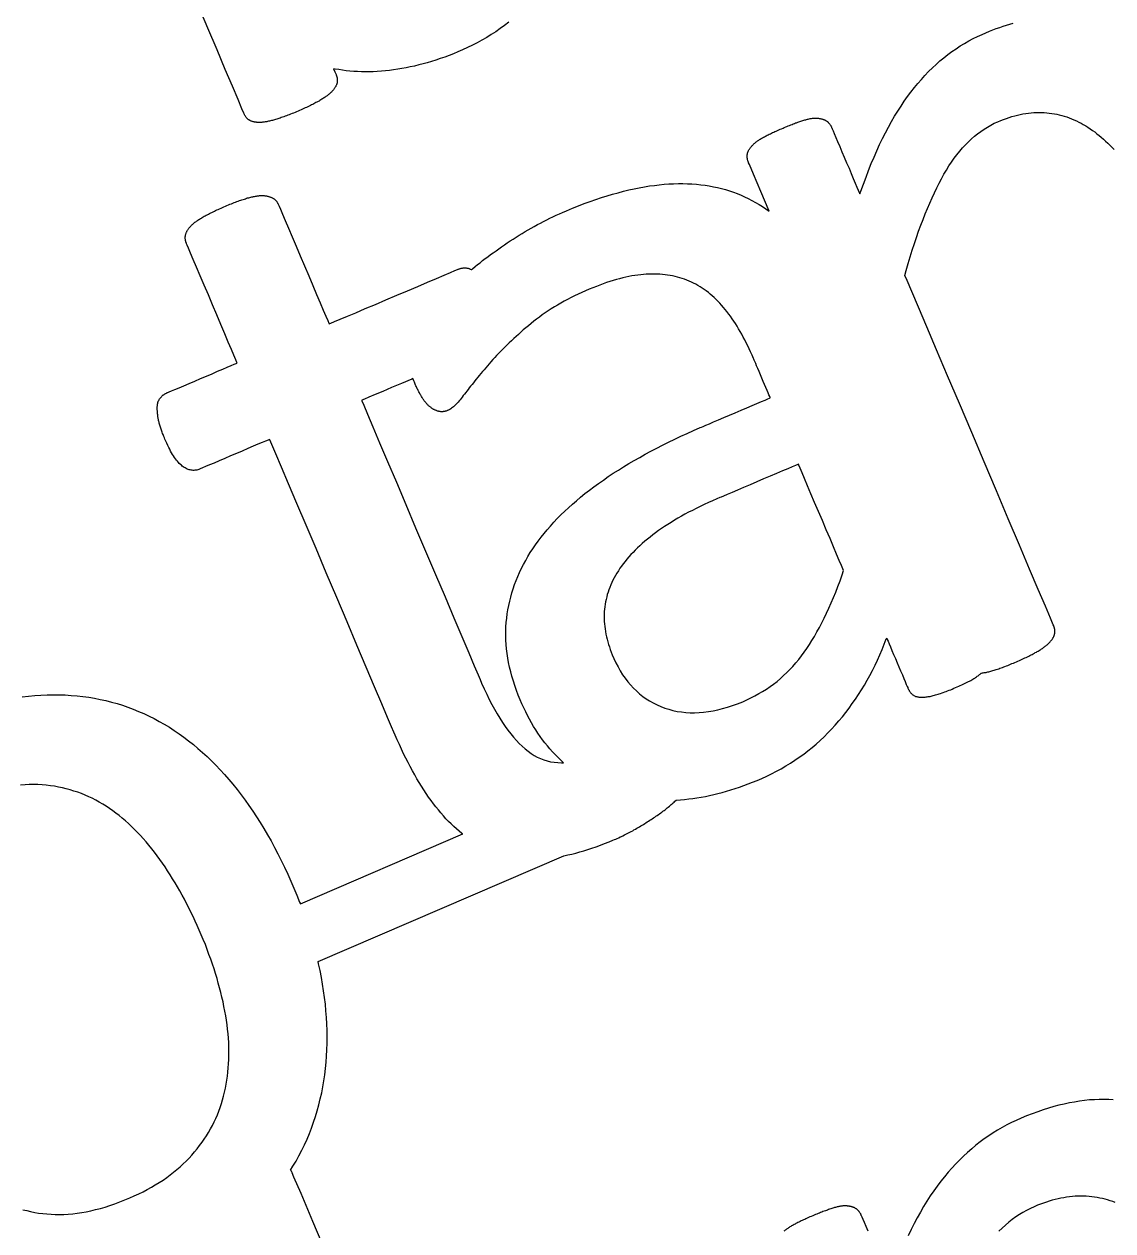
# Model space of a CAD drawing. Header units: millimetres. Extents: x 47 to 159, y 49 to 299.
# Drawn here: x 86.22 to 96.38, y 155.95 to 167.22 of the extents above; entities that cross this region are included whole.
import ezdxf

# ---------------------------------------------------------------- set-up
doc = ezdxf.new("R2010")
doc.units = ezdxf.units.MM

# ---------------------------------------------------------------- blocks, each defined once
blk = doc.blocks.new('angel 01')
for points in [[(-36.459, 112.137), (-36.4, 112.144), (-36.341, 112.15), (-36.283, 112.154), (-36.225, 112.156), (-36.168, 112.157), (-36.112, 112.157), (-36.056, 112.155), (-36, 112.151), (-35.945, 112.147), (-35.891, 112.141), (-35.836, 112.133), (-35.783, 112.124), (-35.73, 112.114), (-35.677, 112.102), (-35.625, 112.089), (-35.573, 112.075), (-35.522, 112.059), (-35.472, 112.041), (-35.422, 112.023), (-35.372, 112.002), (-35.323, 111.981), (-35.274, 111.958), (-35.226, 111.934), (-35.179, 111.908), (-35.132, 111.881), (-35.085, 111.853), (-35.039, 111.823), (-34.994, 111.792), (-34.949, 111.76), (-34.905, 111.727), (-34.861, 111.692), (-34.818, 111.656), (-34.775, 111.619), (-34.733, 111.58), (-34.691, 111.54), (-34.65, 111.499), (-34.61, 111.456), (-34.57, 111.412), (-34.53, 111.367), (-34.491, 111.321), (-34.453, 111.273), (-34.415, 111.224), (-34.378, 111.174), (-34.342, 111.123), (-34.306, 111.071), (-34.271, 111.017), (-34.236, 110.963), (-34.202, 110.907), (-34.168, 110.85), (-34.135, 110.792), (-34.103, 110.732), (-34.071, 110.672), (-34.04, 110.61), (-34.01, 110.547), (-33.98, 110.483), (-33.95, 110.418), (-33.922, 110.352), (-33.895, 110.286), (-33.869, 110.222), (-33.862, 110.204), (-32.347, 110.857), (-32.354, 110.862), (-32.379, 110.883), (-32.405, 110.905), (-32.43, 110.927), (-32.455, 110.951), (-32.479, 110.975), (-32.503, 111), (-32.527, 111.027), (-32.551, 111.054), (-32.574, 111.082), (-32.597, 111.111), (-32.62, 111.14), (-32.642, 111.171), (-32.665, 111.202), (-32.687, 111.235), (-32.709, 111.268), (-32.731, 111.302), (-32.752, 111.337), (-32.774, 111.373), (-32.795, 111.41), (-32.816, 111.447), (-32.837, 111.486), (-32.857, 111.525), (-32.878, 111.565), (-32.898, 111.606), (-32.918, 111.648), (-32.938, 111.691), (-32.958, 111.735), (-32.977, 111.779), (-32.99, 111.809), (-33.01, 111.856), (-33.048, 111.945), (-33.101, 112.072), (-33.169, 112.231), (-33.247, 112.415), (-33.334, 112.619), (-33.426, 112.838), (-33.523, 113.065), (-33.62, 113.294), (-33.716, 113.521), (-33.809, 113.739), (-33.895, 113.942), (-33.973, 114.125), (-34.039, 114.281), (-34.092, 114.406), (-34.129, 114.493), (-34.148, 114.537), (-34.151, 114.54), (-34.164, 114.534), (-34.187, 114.525), (-34.219, 114.511), (-34.258, 114.495), (-34.302, 114.476), (-34.352, 114.455), (-34.405, 114.432), (-34.459, 114.409), (-34.514, 114.386), (-34.568, 114.363), (-34.62, 114.341), (-34.668, 114.32), (-34.711, 114.302), (-34.748, 114.287), (-34.776, 114.275), (-34.796, 114.266), (-34.804, 114.263), (-34.811, 114.26), (-34.82, 114.257), (-34.829, 114.254), (-34.838, 114.253), (-34.847, 114.252), (-34.855, 114.251), (-34.864, 114.251), (-34.873, 114.252), (-34.882, 114.253), (-34.891, 114.255), (-34.9, 114.257), (-34.909, 114.261), (-34.918, 114.264), (-34.927, 114.269), (-34.937, 114.274), (-34.946, 114.279), (-34.955, 114.285), (-34.964, 114.292), (-34.973, 114.299), (-34.982, 114.307), (-34.992, 114.316), (-35.001, 114.326), (-35.01, 114.337), (-35.019, 114.348), (-35.028, 114.36), (-35.037, 114.373), (-35.046, 114.387), (-35.055, 114.401), (-35.064, 114.416), (-35.073, 114.432), (-35.082, 114.449), (-35.091, 114.466), (-35.1, 114.485), (-35.109, 114.504), (-35.118, 114.524), (-35.127, 114.544), (-35.131, 114.555), (-35.136, 114.566), (-35.14, 114.576), (-35.144, 114.587), (-35.148, 114.597), (-35.152, 114.607), (-35.156, 114.617), (-35.159, 114.627), (-35.162, 114.637), (-35.166, 114.646), (-35.169, 114.656), (-35.171, 114.665), (-35.174, 114.674), (-35.177, 114.683), (-35.179, 114.692), (-35.181, 114.7), (-35.183, 114.709), (-35.185, 114.717), (-35.186, 114.725), (-35.188, 114.733), (-35.189, 114.741), (-35.191, 114.748), (-35.192, 114.756), (-35.193, 114.764), (-35.194, 114.771), (-35.195, 114.778), (-35.196, 114.785), (-35.196, 114.792), (-35.197, 114.799), (-35.197, 114.806), (-35.198, 114.812), (-35.198, 114.819), (-35.198, 114.825), (-35.198, 114.832), (-35.198, 114.838), (-35.198, 114.844), (-35.198, 114.849), (-35.197, 114.855), (-35.196, 114.861), (-35.196, 114.866), (-35.195, 114.871), (-35.193, 114.877), (-35.192, 114.882), (-35.191, 114.887), (-35.189, 114.891), (-35.188, 114.896), (-35.186, 114.901), (-35.184, 114.905), (-35.181, 114.909), (-35.179, 114.914), (-35.177, 114.918), (-35.174, 114.922), (-35.171, 114.925), (-35.168, 114.929), (-35.165, 114.933), (-35.162, 114.936), (-35.159, 114.939), (-35.156, 114.943), (-35.152, 114.946), (-35.149, 114.949), (-35.145, 114.952), (-35.142, 114.955), (-35.138, 114.957), (-35.134, 114.96), (-35.13, 114.963), (-35.126, 114.965), (-35.122, 114.968), (-35.117, 114.97), (-35.113, 114.972), (-35.108, 114.975), (-35.104, 114.977), (-35.1, 114.978), (-35.087, 114.984), (-35.064, 114.994), (-35.033, 115.007), (-34.994, 115.023), (-34.949, 115.042), (-34.9, 115.063), (-34.848, 115.085), (-34.793, 115.108), (-34.739, 115.132), (-34.685, 115.154), (-34.634, 115.176), (-34.586, 115.196), (-34.544, 115.214), (-34.508, 115.23), (-34.48, 115.242), (-34.461, 115.25), (-34.452, 115.253), (-34.454, 115.259), (-34.465, 115.284), (-34.482, 115.326), (-34.506, 115.381), (-34.535, 115.449), (-34.568, 115.527), (-34.604, 115.612), (-34.642, 115.703), (-34.682, 115.796), (-34.721, 115.889), (-34.76, 115.98), (-34.797, 116.067), (-34.831, 116.147), (-34.862, 116.219), (-34.887, 116.279), (-34.907, 116.325), (-34.919, 116.355), (-34.924, 116.367), (-34.926, 116.371), (-34.927, 116.375), (-34.929, 116.379), (-34.93, 116.383), (-34.931, 116.387), (-34.932, 116.391), (-34.933, 116.395), (-34.934, 116.4), (-34.935, 116.404), (-34.935, 116.408), (-34.936, 116.412), (-34.936, 116.417), (-34.936, 116.421), (-34.936, 116.425), (-34.936, 116.429), (-34.936, 116.434), (-34.935, 116.438), (-34.935, 116.442), (-34.934, 116.447), (-34.933, 116.451), (-34.932, 116.456), (-34.931, 116.46), (-34.929, 116.465), (-34.928, 116.469), (-34.926, 116.474), (-34.923, 116.478), (-34.921, 116.483), (-34.918, 116.488), (-34.916, 116.493), (-34.912, 116.497), (-34.909, 116.502), (-34.906, 116.507), (-34.902, 116.512), (-34.898, 116.517), (-34.894, 116.522), (-34.889, 116.527), (-34.885, 116.532), (-34.88, 116.537), (-34.875, 116.542), (-34.87, 116.547), (-34.864, 116.552), (-34.858, 116.557), (-34.852, 116.562), (-34.846, 116.567), (-34.839, 116.572), (-34.832, 116.577), (-34.825, 116.582), (-34.818, 116.587), (-34.811, 116.592), (-34.803, 116.597), (-34.795, 116.602), (-34.786, 116.607), (-34.778, 116.612), (-34.769, 116.617), (-34.76, 116.623), (-34.751, 116.628), (-34.741, 116.633), (-34.731, 116.638), (-34.721, 116.644), (-34.71, 116.649), (-34.699, 116.655), (-34.688, 116.66), (-34.677, 116.666), (-34.665, 116.671), (-34.653, 116.677), (-34.641, 116.682), (-34.628, 116.688), (-34.616, 116.694), (-34.602, 116.7), (-34.589, 116.706), (-34.575, 116.711), (-34.561, 116.717), (-34.547, 116.723), (-34.533, 116.729), (-34.519, 116.735), (-34.506, 116.74), (-34.492, 116.746), (-34.479, 116.751), (-34.467, 116.755), (-34.454, 116.76), (-34.442, 116.765), (-34.43, 116.769), (-34.418, 116.773), (-34.407, 116.777), (-34.396, 116.781), (-34.385, 116.784), (-34.375, 116.787), (-34.364, 116.791), (-34.354, 116.794), (-34.344, 116.796), (-34.335, 116.799), (-34.325, 116.801), (-34.316, 116.804), (-34.307, 116.806), (-34.298, 116.807), (-34.29, 116.809), (-34.281, 116.811), (-34.273, 116.812), (-34.265, 116.813), (-34.257, 116.814), (-34.249, 116.815), (-34.242, 116.816), (-34.235, 116.816), (-34.228, 116.816), (-34.221, 116.816), (-34.214, 116.816), (-34.208, 116.816), (-34.201, 116.816), (-34.195, 116.815), (-34.189, 116.814), (-34.183, 116.814), (-34.177, 116.813), (-34.172, 116.812), (-34.166, 116.811), (-34.161, 116.809), (-34.156, 116.808), (-34.151, 116.806), (-34.146, 116.805), (-34.141, 116.803), (-34.137, 116.801), (-34.132, 116.799), (-34.128, 116.797), (-34.124, 116.795), (-34.12, 116.793), (-34.116, 116.79), (-34.112, 116.788), (-34.108, 116.785), (-34.105, 116.782), (-34.101, 116.779), (-34.098, 116.777), (-34.095, 116.774), (-34.092, 116.771), (-34.089, 116.767), (-34.086, 116.764), (-34.083, 116.761), (-34.081, 116.757), (-34.078, 116.754), (-34.076, 116.75), (-34.074, 116.747), (-34.071, 116.743), (-34.069, 116.739), (-34.068, 116.735), (-34.066, 116.731), (-34.061, 116.719), (-34.048, 116.689), (-34.029, 116.643), (-34.003, 116.583), (-33.973, 116.512), (-33.939, 116.432), (-33.902, 116.345), (-33.863, 116.253), (-33.823, 116.16), (-33.784, 116.067), (-33.746, 115.977), (-33.71, 115.892), (-33.677, 115.814), (-33.648, 115.746), (-33.624, 115.69), (-33.606, 115.649), (-33.596, 115.624), (-33.593, 115.618), (-33.577, 115.625), (-33.542, 115.64), (-33.49, 115.662), (-33.423, 115.69), (-33.344, 115.723), (-33.257, 115.761), (-33.162, 115.801), (-33.063, 115.843), (-32.962, 115.886), (-32.862, 115.928), (-32.765, 115.969), (-32.674, 116.008), (-32.592, 116.043), (-32.52, 116.073), (-32.462, 116.098), (-32.42, 116.116), (-32.396, 116.126), (-32.39, 116.129), (-32.385, 116.131), (-32.38, 116.132), (-32.376, 116.134), (-32.371, 116.135), (-32.367, 116.137), (-32.362, 116.138), (-32.358, 116.139), (-32.353, 116.14), (-32.348, 116.14), (-32.344, 116.141), (-32.34, 116.141), (-32.335, 116.142), (-32.331, 116.142), (-32.326, 116.142), (-32.322, 116.142), (-32.317, 116.141), (-32.313, 116.141), (-32.309, 116.14), (-32.304, 116.14), (-32.3, 116.139), (-32.295, 116.138), (-32.291, 116.136), (-32.287, 116.135), (-32.282, 116.133), (-32.278, 116.131), (-32.273, 116.129), (-32.268, 116.127), (-32.265, 116.125), (-32.254, 116.134), (-32.232, 116.153), (-32.208, 116.172), (-32.185, 116.19), (-32.161, 116.209), (-32.136, 116.228), (-32.112, 116.246), (-32.087, 116.265), (-32.062, 116.283), (-32.036, 116.302), (-32.01, 116.32), (-31.984, 116.339), (-31.957, 116.357), (-31.931, 116.375), (-31.903, 116.393), (-31.876, 116.411), (-31.848, 116.429), (-31.82, 116.447), (-31.792, 116.464), (-31.764, 116.481), (-31.736, 116.497), (-31.707, 116.513), (-31.679, 116.529), (-31.65, 116.545), (-31.621, 116.56), (-31.592, 116.575), (-31.563, 116.59), (-31.533, 116.605), (-31.504, 116.619), (-31.474, 116.633), (-31.444, 116.646), (-31.414, 116.66), (-31.379, 116.674), (-31.323, 116.698), (-31.267, 116.72), (-31.212, 116.741), (-31.158, 116.761), (-31.105, 116.78), (-31.052, 116.797), (-30.999, 116.814), (-30.948, 116.829), (-30.897, 116.843), (-30.846, 116.857), (-30.796, 116.869), (-30.747, 116.88), (-30.699, 116.889), (-30.651, 116.898), (-30.604, 116.906), (-30.557, 116.912), (-30.512, 116.917), (-30.466, 116.922), (-30.422, 116.925), (-30.378, 116.927), (-30.334, 116.928), (-30.291, 116.928), (-30.249, 116.927), (-30.207, 116.925), (-30.166, 116.922), (-30.125, 116.918), (-30.085, 116.913), (-30.045, 116.907), (-30.006, 116.899), (-29.968, 116.891), (-29.93, 116.882), (-29.893, 116.872), (-29.856, 116.861), (-29.82, 116.848), (-29.784, 116.835), (-29.749, 116.82), (-29.715, 116.805), (-29.681, 116.789), (-29.647, 116.771), (-29.614, 116.753), (-29.581, 116.734), (-29.549, 116.713), (-29.517, 116.692), (-29.486, 116.67), (-29.565, 116.856), (-29.633, 117.017), (-29.671, 117.106), (-29.678, 117.122), (-29.68, 117.127), (-29.682, 117.132), (-29.683, 117.136), (-29.685, 117.141), (-29.686, 117.145), (-29.687, 117.149), (-29.688, 117.154), (-29.689, 117.158), (-29.69, 117.162), (-29.691, 117.167), (-29.691, 117.171), (-29.691, 117.175), (-29.692, 117.179), (-29.692, 117.183), (-29.692, 117.187), (-29.692, 117.191), (-29.691, 117.195), (-29.691, 117.199), (-29.69, 117.203), (-29.69, 117.207), (-29.689, 117.211), (-29.687, 117.216), (-29.686, 117.22), (-29.684, 117.224), (-29.683, 117.228), (-29.68, 117.233), (-29.678, 117.237), (-29.676, 117.242), (-29.673, 117.246), (-29.67, 117.251), (-29.667, 117.255), (-29.664, 117.26), (-29.66, 117.265), (-29.656, 117.269), (-29.652, 117.274), (-29.648, 117.279), (-29.644, 117.284), (-29.639, 117.288), (-29.635, 117.293), (-29.63, 117.298), (-29.625, 117.303), (-29.619, 117.307), (-29.614, 117.312), (-29.608, 117.317), (-29.602, 117.321), (-29.596, 117.326), (-29.589, 117.33), (-29.583, 117.335), (-29.576, 117.339), (-29.569, 117.344), (-29.562, 117.348), (-29.554, 117.352), (-29.547, 117.357), (-29.539, 117.361), (-29.531, 117.365), (-29.522, 117.37), (-29.513, 117.375), (-29.504, 117.379), (-29.495, 117.384), (-29.485, 117.389), (-29.475, 117.394), (-29.465, 117.399), (-29.454, 117.404), (-29.443, 117.409), (-29.432, 117.414), (-29.42, 117.419), (-29.408, 117.424), (-29.396, 117.43), (-29.383, 117.435), (-29.371, 117.441), (-29.357, 117.447), (-29.345, 117.452), (-29.332, 117.457), (-29.32, 117.462), (-29.308, 117.467), (-29.296, 117.472), (-29.284, 117.477), (-29.273, 117.481), (-29.262, 117.485), (-29.251, 117.49), (-29.24, 117.494), (-29.23, 117.497), (-29.22, 117.501), (-29.21, 117.505), (-29.2, 117.508), (-29.19, 117.511), (-29.181, 117.514), (-29.172, 117.517), (-29.163, 117.52), (-29.154, 117.523), (-29.145, 117.525), (-29.137, 117.527), (-29.129, 117.529), (-29.121, 117.531), (-29.113, 117.533), (-29.105, 117.535), (-29.098, 117.536), (-29.09, 117.537), (-29.083, 117.538), (-29.076, 117.539), (-29.069, 117.539), (-29.062, 117.54), (-29.056, 117.54), (-29.05, 117.54), (-29.043, 117.54), (-29.037, 117.539), (-29.031, 117.539), (-29.026, 117.538), (-29.02, 117.537), (-29.015, 117.536), (-29.01, 117.535), (-29.004, 117.534), (-28.999, 117.533), (-28.995, 117.532), (-28.99, 117.53), (-28.985, 117.529), (-28.981, 117.527), (-28.976, 117.526), (-28.972, 117.524), (-28.968, 117.522), (-28.964, 117.52), (-28.96, 117.518), (-28.956, 117.516), (-28.953, 117.514), (-28.949, 117.511), (-28.946, 117.509), (-28.943, 117.507), (-28.94, 117.504), (-28.937, 117.501), (-28.934, 117.498), (-28.931, 117.495), (-28.928, 117.492), (-28.925, 117.489), (-28.922, 117.485), (-28.92, 117.482), (-28.917, 117.478), (-28.915, 117.474), (-28.912, 117.47), (-28.91, 117.466), (-28.908, 117.462), (-28.905, 117.457), (-28.903, 117.453), (-28.902, 117.449), (-28.898, 117.441), (-28.89, 117.422), (-28.879, 117.395), (-28.864, 117.36), (-28.847, 117.32), (-28.828, 117.274), (-28.807, 117.226), (-28.785, 117.175), (-28.763, 117.123), (-28.741, 117.071), (-28.72, 117.022), (-28.701, 116.975), (-28.683, 116.933), (-28.667, 116.896), (-28.654, 116.866), (-28.645, 116.845), (-28.64, 116.833), (-28.63, 116.857), (-28.607, 116.923), (-28.582, 116.989), (-28.558, 117.052), (-28.533, 117.115), (-28.507, 117.175), (-28.481, 117.234), (-28.455, 117.292), (-28.428, 117.348), (-28.4, 117.402), (-28.372, 117.455), (-28.344, 117.507), (-28.315, 117.557), (-28.285, 117.605), (-28.255, 117.652), (-28.225, 117.697), (-28.194, 117.741), (-28.163, 117.783), (-28.131, 117.824), (-28.098, 117.863), (-28.065, 117.901), (-28.032, 117.938), (-27.998, 117.974), (-27.963, 118.008), (-27.927, 118.041), (-27.892, 118.073), (-27.855, 118.103), (-27.818, 118.133), (-27.78, 118.161), (-27.742, 118.187), (-27.703, 118.213), (-27.663, 118.237), (-27.623, 118.26), (-27.582, 118.282), (-27.541, 118.302), (-27.499, 118.321), (-27.463, 118.337), (-27.43, 118.35), (-27.398, 118.363), (-27.366, 118.375), (-27.334, 118.386), (-27.303, 118.397), (-27.271, 118.407), (-27.24, 118.417), (-27.209, 118.426)], [(-31.917, 118.434), (-31.957, 118.404), (-31.997, 118.375), (-32.038, 118.346), (-32.08, 118.319), (-32.123, 118.293), (-32.167, 118.268), (-32.211, 118.243), (-32.256, 118.22), (-32.301, 118.198), (-32.348, 118.177), (-32.392, 118.158), (-32.433, 118.141), (-32.474, 118.125), (-32.515, 118.11), (-32.556, 118.096), (-32.597, 118.082), (-32.637, 118.069), (-32.677, 118.057), (-32.717, 118.046), (-32.757, 118.036), (-32.796, 118.026), (-32.836, 118.017), (-32.875, 118.009), (-32.914, 118.002), (-32.953, 117.995), (-32.992, 117.99), (-33.03, 117.985), (-33.068, 117.981), (-33.106, 117.977), (-33.144, 117.975), (-33.181, 117.973), (-33.219, 117.972), (-33.255, 117.972), (-33.292, 117.972), (-33.328, 117.974), (-33.364, 117.976), (-33.399, 117.979), (-33.434, 117.982), (-33.469, 117.987), (-33.503, 117.992), (-33.538, 117.998), (-33.553, 118.001), (-33.54, 117.972), (-33.529, 117.946), (-33.527, 117.941), (-33.526, 117.936), (-33.524, 117.932), (-33.523, 117.927), (-33.521, 117.923), (-33.52, 117.918), (-33.519, 117.914), (-33.519, 117.909), (-33.518, 117.905), (-33.518, 117.9), (-33.517, 117.896), (-33.517, 117.892), (-33.517, 117.887), (-33.518, 117.883), (-33.518, 117.879), (-33.519, 117.874), (-33.52, 117.87), (-33.52, 117.866), (-33.522, 117.862), (-33.523, 117.857), (-33.524, 117.853), (-33.526, 117.849), (-33.528, 117.845), (-33.53, 117.84), (-33.532, 117.836), (-33.534, 117.832), (-33.537, 117.827), (-33.54, 117.823), (-33.543, 117.818), (-33.546, 117.814), (-33.549, 117.809), (-33.553, 117.805), (-33.556, 117.801), (-33.56, 117.796), (-33.564, 117.791), (-33.568, 117.787), (-33.573, 117.782), (-33.578, 117.778), (-33.583, 117.773), (-33.588, 117.768), (-33.593, 117.764), (-33.599, 117.759), (-33.605, 117.754), (-33.611, 117.749), (-33.618, 117.744), (-33.625, 117.74), (-33.632, 117.735), (-33.639, 117.73), (-33.647, 117.725), (-33.654, 117.72), (-33.662, 117.715), (-33.671, 117.71), (-33.679, 117.705), (-33.688, 117.699), (-33.697, 117.694), (-33.707, 117.689), (-33.717, 117.684), (-33.727, 117.678), (-33.737, 117.673), (-33.747, 117.668), (-33.758, 117.662), (-33.769, 117.657), (-33.781, 117.651), (-33.793, 117.646), (-33.805, 117.64), (-33.817, 117.634), (-33.83, 117.629), (-33.843, 117.623), (-33.856, 117.617), (-33.869, 117.611), (-33.883, 117.605), (-33.897, 117.599), (-33.912, 117.593), (-33.926, 117.587), (-33.939, 117.582), (-33.953, 117.576), (-33.966, 117.571), (-33.979, 117.566), (-33.992, 117.561), (-34.004, 117.557), (-34.016, 117.552), (-34.028, 117.548), (-34.04, 117.544), (-34.051, 117.54), (-34.062, 117.536), (-34.073, 117.533), (-34.083, 117.53), (-34.094, 117.526), (-34.104, 117.524), (-34.113, 117.521), (-34.123, 117.518), (-34.132, 117.516), (-34.142, 117.514), (-34.15, 117.512), (-34.159, 117.51), (-34.168, 117.508), (-34.176, 117.506), (-34.184, 117.505), (-34.192, 117.504), (-34.2, 117.502), (-34.208, 117.501), (-34.215, 117.501), (-34.222, 117.5), (-34.229, 117.5), (-34.236, 117.499), (-34.242, 117.499), (-34.249, 117.499), (-34.255, 117.499), (-34.261, 117.5), (-34.267, 117.5), (-34.272, 117.501), (-34.278, 117.501), (-34.283, 117.502), (-34.289, 117.503), (-34.294, 117.504), (-34.299, 117.505), (-34.304, 117.506), (-34.309, 117.507), (-34.313, 117.509), (-34.318, 117.511), (-34.322, 117.512), (-34.326, 117.514), (-34.33, 117.516), (-34.334, 117.518), (-34.338, 117.52), (-34.341, 117.523), (-34.345, 117.525), (-34.348, 117.528), (-34.352, 117.53), (-34.355, 117.533), (-34.358, 117.536), (-34.361, 117.539), (-34.364, 117.543), (-34.367, 117.546), (-34.37, 117.55), (-34.372, 117.553), (-34.375, 117.557), (-34.377, 117.561), (-34.38, 117.565), (-34.382, 117.569), (-34.384, 117.574), (-34.386, 117.578), (-34.389, 117.585), (-34.407, 117.627), (-34.444, 117.713), (-34.496, 117.838), (-34.563, 117.994), (-34.64, 118.177), (-34.727, 118.38), (-34.819, 118.599)], [(-26.274, 108.376), (-26.317, 108.378), (-26.361, 108.379), (-26.406, 108.379), (-26.451, 108.377), (-26.497, 108.374), (-26.543, 108.369), (-26.589, 108.363), (-26.636, 108.355), (-26.684, 108.346), (-26.732, 108.336), (-26.781, 108.325), (-26.83, 108.312), (-26.879, 108.297), (-26.93, 108.281), (-26.98, 108.264), (-27.031, 108.246), (-27.083, 108.226), (-27.135, 108.204), (-27.181, 108.184), (-27.225, 108.163), (-27.269, 108.141), (-27.312, 108.118), (-27.354, 108.093), (-27.396, 108.067), (-27.437, 108.04), (-27.478, 108.012), (-27.518, 107.982), (-27.557, 107.951), (-27.596, 107.919), (-27.634, 107.885), (-27.671, 107.85), (-27.708, 107.814), (-27.745, 107.777), (-27.78, 107.738), (-27.816, 107.699), (-27.85, 107.657), (-27.884, 107.615), (-27.917, 107.571), (-27.95, 107.525), (-27.982, 107.478), (-28.014, 107.43), (-28.045, 107.38), (-28.075, 107.328), (-28.105, 107.275), (-28.134, 107.221), (-28.162, 107.165), (-28.19, 107.107)], [(-28.563, 107.149), (-28.581, 107.192), (-28.597, 107.229), (-28.61, 107.259), (-28.619, 107.281), (-28.624, 107.293), (-28.626, 107.297), (-28.628, 107.302), (-28.63, 107.306), (-28.632, 107.31), (-28.635, 107.315), (-28.637, 107.319), (-28.64, 107.322), (-28.642, 107.326), (-28.645, 107.33), (-28.647, 107.333), (-28.65, 107.337), (-28.653, 107.34), (-28.656, 107.343), (-28.659, 107.346), (-28.662, 107.349), (-28.665, 107.352), (-28.668, 107.354), (-28.672, 107.357), (-28.675, 107.359), (-28.679, 107.361), (-28.682, 107.363), (-28.686, 107.366), (-28.69, 107.367), (-28.694, 107.369), (-28.698, 107.371), (-28.703, 107.373), (-28.707, 107.374), (-28.712, 107.376), (-28.717, 107.377), (-28.722, 107.379), (-28.727, 107.38), (-28.732, 107.381), (-28.737, 107.382), (-28.742, 107.383), (-28.748, 107.384), (-28.754, 107.384), (-28.759, 107.385), (-28.765, 107.385), (-28.772, 107.386), (-28.778, 107.386), (-28.784, 107.386), (-28.791, 107.385), (-28.798, 107.385), (-28.805, 107.384), (-28.812, 107.383), (-28.82, 107.382), (-28.827, 107.381), (-28.835, 107.379), (-28.843, 107.378), (-28.851, 107.376), (-28.859, 107.374), (-28.867, 107.371), (-28.876, 107.369), (-28.884, 107.366), (-28.893, 107.364), (-28.902, 107.361), (-28.912, 107.358), (-28.922, 107.354), (-28.931, 107.351), (-28.941, 107.347), (-28.952, 107.344), (-28.962, 107.34), (-28.973, 107.336), (-28.984, 107.332), (-28.995, 107.327), (-29.006, 107.323), (-29.018, 107.318), (-29.03, 107.314), (-29.042, 107.309), (-29.054, 107.304), (-29.067, 107.298), (-29.079, 107.293), (-29.093, 107.287), (-29.106, 107.282), (-29.118, 107.276), (-29.131, 107.271), (-29.143, 107.265), (-29.154, 107.26), (-29.166, 107.255), (-29.177, 107.25), (-29.187, 107.245), (-29.198, 107.24), (-29.208, 107.235), (-29.218, 107.23), (-29.227, 107.225), (-29.236, 107.221), (-29.245, 107.216), (-29.254, 107.212), (-29.262, 107.207), (-29.27, 107.203), (-29.277, 107.198), (-29.285, 107.194), (-29.292, 107.19), (-29.299, 107.185), (-29.306, 107.181), (-29.313, 107.176), (-29.319, 107.172), (-29.325, 107.167), (-29.331, 107.163), (-29.337, 107.158), (-29.343, 107.153), (-29.348, 107.149)], [(-33.596, 106.888), (-33.745, 107.239), (-33.856, 107.5), (-33.922, 107.655), (-33.938, 107.694), (-33.94, 107.698), (-33.942, 107.702), (-33.944, 107.706), (-33.946, 107.71), (-33.949, 107.713), (-33.951, 107.717), (-33.953, 107.72), (-33.931, 107.755), (-33.902, 107.804), (-33.875, 107.854), (-33.849, 107.905), (-33.824, 107.956), (-33.8, 108.007), (-33.778, 108.06), (-33.758, 108.112), (-33.739, 108.166), (-33.721, 108.22), (-33.705, 108.274), (-33.69, 108.329), (-33.676, 108.384), (-33.663, 108.44), (-33.652, 108.497), (-33.643, 108.553), (-33.634, 108.61), (-33.627, 108.668), (-33.621, 108.726), (-33.617, 108.784), (-33.614, 108.843), (-33.612, 108.903), (-33.611, 108.963), (-33.612, 109.023), (-33.615, 109.084), (-33.618, 109.145), (-33.623, 109.207), (-33.629, 109.269), (-33.636, 109.331), (-33.645, 109.394), (-33.655, 109.456), (-33.666, 109.519), (-33.678, 109.582), (-33.692, 109.645), (-33.697, 109.666), (-31.403, 110.654), (-31.402, 110.654), (-31.366, 110.662), (-31.329, 110.67), (-31.292, 110.679), (-31.255, 110.689), (-31.217, 110.7), (-31.179, 110.712), (-31.14, 110.724), (-31.101, 110.738), (-31.061, 110.752), (-31.022, 110.767), (-30.981, 110.783), (-30.944, 110.799), (-30.931, 110.805), (-30.917, 110.81), (-30.904, 110.816), (-30.891, 110.822), (-30.878, 110.829), (-30.864, 110.835), (-30.851, 110.841), (-30.838, 110.848), (-30.825, 110.854), (-30.812, 110.861), (-30.799, 110.867), (-30.786, 110.874), (-30.773, 110.881), (-30.76, 110.888), (-30.748, 110.895), (-30.735, 110.902), (-30.722, 110.91), (-30.71, 110.917), (-30.697, 110.925), (-30.684, 110.932), (-30.672, 110.94), (-30.66, 110.947), (-30.648, 110.955), (-30.636, 110.962), (-30.624, 110.97), (-30.612, 110.977), (-30.6, 110.985), (-30.588, 110.992), (-30.577, 111), (-30.565, 111.007), (-30.554, 111.015), (-30.543, 111.023), (-30.531, 111.03), (-30.52, 111.038), (-30.509, 111.046), (-30.499, 111.054), (-30.488, 111.061), (-30.478, 111.069), (-30.467, 111.077), (-30.457, 111.084), (-30.447, 111.092), (-30.437, 111.1), (-30.428, 111.108), (-30.418, 111.116), (-30.409, 111.123), (-30.4, 111.131), (-30.391, 111.139), (-30.383, 111.147), (-30.374, 111.155), (-30.366, 111.163), (-30.358, 111.171), (-30.355, 111.173), (-30.352, 111.174), (-30.314, 111.176), (-30.276, 111.18), (-30.237, 111.184), (-30.199, 111.188), (-30.16, 111.194), (-30.121, 111.201), (-30.082, 111.208), (-30.043, 111.216), (-30.004, 111.225), (-29.964, 111.234), (-29.924, 111.245), (-29.884, 111.256), (-29.844, 111.268), (-29.804, 111.281), (-29.763, 111.295), (-29.723, 111.309), (-29.682, 111.324), (-29.641, 111.34), (-29.599, 111.357), (-29.555, 111.376), (-29.509, 111.397), (-29.463, 111.419), (-29.418, 111.442), (-29.374, 111.466), (-29.33, 111.492), (-29.288, 111.518), (-29.246, 111.545), (-29.205, 111.573), (-29.164, 111.603), (-29.125, 111.633), (-29.086, 111.664), (-29.048, 111.697), (-29.011, 111.73), (-28.974, 111.765), (-28.938, 111.8), (-28.903, 111.837), (-28.869, 111.874), (-28.835, 111.913), (-28.803, 111.952), (-28.771, 111.992), (-28.74, 112.033), (-28.71, 112.074), (-28.68, 112.116), (-28.652, 112.159), (-28.624, 112.203), (-28.597, 112.247), (-28.571, 112.292), (-28.546, 112.338), (-28.522, 112.384), (-28.498, 112.432), (-28.475, 112.479), (-28.454, 112.528), (-28.433, 112.578), (-28.412, 112.628), (-28.393, 112.679), (-28.389, 112.684), (-28.384, 112.673), (-28.376, 112.656), (-28.366, 112.632), (-28.354, 112.603), (-28.34, 112.57), (-28.325, 112.534), (-28.308, 112.496), (-28.292, 112.456), (-28.275, 112.417), (-28.259, 112.379), (-28.243, 112.342), (-28.229, 112.309), (-28.217, 112.279), (-28.206, 112.254), (-28.198, 112.235), (-28.193, 112.223), (-28.191, 112.219), (-28.188, 112.212), (-28.185, 112.206), (-28.181, 112.199), (-28.178, 112.193), (-28.174, 112.188), (-28.171, 112.182), (-28.167, 112.177), (-28.163, 112.172), (-28.158, 112.168), (-28.154, 112.164), (-28.15, 112.16), (-28.145, 112.156), (-28.14, 112.153), (-28.135, 112.15), (-28.13, 112.147), (-28.125, 112.145), (-28.119, 112.142), (-28.114, 112.14), (-28.108, 112.139), (-28.102, 112.137), (-28.096, 112.136), (-28.09, 112.135), (-28.083, 112.135), (-28.076, 112.134), (-28.069, 112.134), (-28.062, 112.134), (-28.054, 112.134), (-28.046, 112.134), (-28.038, 112.135), (-28.03, 112.135), (-28.021, 112.136), (-28.012, 112.137), (-28.003, 112.139), (-27.994, 112.14), (-27.984, 112.142), (-27.974, 112.144), (-27.964, 112.147), (-27.954, 112.149), (-27.944, 112.152), (-27.933, 112.155), (-27.921, 112.158), (-27.91, 112.162), (-27.898, 112.166), (-27.886, 112.17), (-27.873, 112.174), (-27.861, 112.178), (-27.848, 112.183), (-27.834, 112.188), (-27.821, 112.193), (-27.807, 112.199), (-27.792, 112.204), (-27.778, 112.21), (-27.763, 112.217), (-27.748, 112.223), (-27.732, 112.23), (-27.717, 112.236), (-27.703, 112.243), (-27.689, 112.249), (-27.676, 112.255), (-27.663, 112.261), (-27.65, 112.268), (-27.638, 112.274), (-27.627, 112.28), (-27.616, 112.285), (-27.605, 112.291), (-27.595, 112.297), (-27.585, 112.302), (-27.576, 112.308), (-27.567, 112.313), (-27.559, 112.319), (-27.551, 112.324), (-27.544, 112.329), (-27.537, 112.334), (-27.53, 112.34), (-27.523, 112.345), (-27.517, 112.35), (-27.51, 112.356), (-27.508, 112.358), (-27.504, 112.359), (-27.496, 112.36), (-27.488, 112.361), (-27.479, 112.363), (-27.471, 112.364), (-27.462, 112.366), (-27.454, 112.368), (-27.445, 112.37), (-27.435, 112.372), (-27.426, 112.375), (-27.417, 112.377), (-27.407, 112.38), (-27.397, 112.383), (-27.387, 112.386), (-27.376, 112.389), (-27.366, 112.392), (-27.355, 112.396), (-27.344, 112.4), (-27.333, 112.404), (-27.321, 112.408), (-27.309, 112.412), (-27.297, 112.417), (-27.285, 112.421), (-27.272, 112.426), (-27.26, 112.431), (-27.247, 112.436), (-27.234, 112.441), (-27.22, 112.447), (-27.207, 112.453), (-27.193, 112.459), (-27.178, 112.465), (-27.164, 112.471), (-27.151, 112.477), (-27.137, 112.483), (-27.124, 112.489), (-27.111, 112.494), (-27.099, 112.5), (-27.087, 112.506), (-27.075, 112.512), (-27.064, 112.517), (-27.053, 112.523), (-27.042, 112.528), (-27.031, 112.534), (-27.021, 112.539), (-27.011, 112.544), (-27.002, 112.55), (-26.992, 112.555), (-26.984, 112.56), (-26.975, 112.565), (-26.967, 112.57), (-26.958, 112.575), (-26.951, 112.58), (-26.943, 112.585), (-26.936, 112.59), (-26.929, 112.595), (-26.922, 112.6), (-26.915, 112.605), (-26.909, 112.609), (-26.903, 112.614), (-26.897, 112.619), (-26.891, 112.624), (-26.886, 112.628), (-26.881, 112.633), (-26.876, 112.638), (-26.872, 112.642), (-26.867, 112.647), (-26.863, 112.651), (-26.859, 112.656), (-26.856, 112.66), (-26.852, 112.665), (-26.849, 112.669), (-26.845, 112.674), (-26.842, 112.678), (-26.84, 112.682), (-26.837, 112.687), (-26.835, 112.691), (-26.832, 112.695), (-26.83, 112.7), (-26.828, 112.704), (-26.827, 112.708), (-26.825, 112.713), (-26.824, 112.717), (-26.823, 112.721), (-26.822, 112.725), (-26.821, 112.729), (-26.82, 112.734), (-26.82, 112.738), (-26.819, 112.742), (-26.819, 112.746), (-26.819, 112.751), (-26.819, 112.755), (-26.82, 112.759), (-26.82, 112.764), (-26.821, 112.768), (-26.822, 112.773), (-26.823, 112.777), (-26.824, 112.782), (-26.825, 112.786), (-26.827, 112.791), (-26.828, 112.795), (-26.83, 112.8), (-26.835, 112.811), (-26.861, 112.872), (-26.908, 112.983), (-26.974, 113.138), (-27.055, 113.33), (-27.149, 113.552), (-27.254, 113.798), (-27.365, 114.06), (-27.48, 114.331), (-27.596, 114.605), (-27.711, 114.875), (-27.821, 115.134), (-27.923, 115.375), (-28.015, 115.591), (-28.093, 115.776), (-28.155, 115.922), (-28.198, 116.023), (-28.219, 116.071), (-28.208, 116.118), (-28.189, 116.183), (-28.17, 116.246), (-28.151, 116.308), (-28.131, 116.368), (-28.111, 116.426), (-28.091, 116.483), (-28.071, 116.539), (-28.05, 116.593), (-28.03, 116.646), (-28.009, 116.697), (-27.987, 116.747), (-27.966, 116.795), (-27.944, 116.842), (-27.922, 116.888), (-27.9, 116.932), (-27.877, 116.974), (-27.855, 117.015), (-27.832, 117.055), (-27.808, 117.093), (-27.784, 117.129), (-27.759, 117.165), (-27.734, 117.198), (-27.708, 117.231), (-27.682, 117.261), (-27.655, 117.291), (-27.627, 117.319), (-27.599, 117.345), (-27.57, 117.37), (-27.541, 117.394), (-27.511, 117.416), (-27.48, 117.437), (-27.449, 117.456), (-27.417, 117.474), (-27.385, 117.491), (-27.352, 117.506), (-27.325, 117.517), (-27.298, 117.527), (-27.272, 117.537), (-27.246, 117.546), (-27.22, 117.554), (-27.194, 117.561), (-27.168, 117.567), (-27.143, 117.573), (-27.117, 117.578), (-27.092, 117.582), (-27.067, 117.586), (-27.042, 117.589), (-27.017, 117.591), (-26.992, 117.592), (-26.968, 117.592), (-26.944, 117.592), (-26.92, 117.591), (-26.896, 117.589), (-26.872, 117.587), (-26.848, 117.583), (-26.824, 117.58), (-26.801, 117.575), (-26.778, 117.57), (-26.755, 117.564), (-26.732, 117.557), (-26.709, 117.55), (-26.686, 117.542), (-26.664, 117.533), (-26.641, 117.524), (-26.619, 117.514), (-26.597, 117.503), (-26.575, 117.492), (-26.554, 117.48), (-26.532, 117.467), (-26.511, 117.454), (-26.489, 117.44), (-26.468, 117.425), (-26.447, 117.41), (-26.427, 117.394), (-26.406, 117.378), (-26.386, 117.361), (-26.366, 117.343), (-26.346, 117.325), (-26.326, 117.306), (-26.306, 117.287), (-26.287, 117.267), (-26.267, 117.247)], [(-36.453, 107.35), (-36.416, 107.341), (-36.38, 107.332), (-36.342, 107.325), (-36.305, 107.319), (-36.267, 107.314), (-36.228, 107.31), (-36.189, 107.307), (-36.15, 107.305), (-36.11, 107.305), (-36.069, 107.306), (-36.028, 107.308), (-35.987, 107.312), (-35.945, 107.317), (-35.903, 107.323), (-35.86, 107.331), (-35.817, 107.34), (-35.773, 107.351), (-35.729, 107.362), (-35.684, 107.375), (-35.639, 107.39), (-35.593, 107.405), (-35.547, 107.422), (-35.5, 107.441), (-35.454, 107.46), (-35.412, 107.479), (-35.371, 107.498), (-35.33, 107.518), (-35.291, 107.538), (-35.253, 107.56), (-35.216, 107.581), (-35.18, 107.604), (-35.144, 107.627), (-35.11, 107.65), (-35.077, 107.674), (-35.045, 107.699), (-35.014, 107.724), (-34.984, 107.75), (-34.955, 107.777), (-34.927, 107.804), (-34.9, 107.832), (-34.874, 107.86), (-34.849, 107.889), (-34.825, 107.919), (-34.802, 107.948), (-34.78, 107.979), (-34.759, 108.009), (-34.738, 108.04), (-34.719, 108.072), (-34.701, 108.104), (-34.683, 108.136), (-34.667, 108.169), (-34.651, 108.202), (-34.637, 108.236), (-34.623, 108.27), (-34.611, 108.305), (-34.599, 108.34), (-34.588, 108.375), (-34.578, 108.411), (-34.57, 108.447), (-34.562, 108.484), (-34.554, 108.521), (-34.548, 108.559), (-34.543, 108.596), (-34.538, 108.634), (-34.535, 108.673), (-34.532, 108.712), (-34.53, 108.751), (-34.529, 108.79), (-34.529, 108.83), (-34.53, 108.87), (-34.531, 108.911), (-34.534, 108.952), (-34.537, 108.993), (-34.541, 109.034), (-34.546, 109.076), (-34.552, 109.118), (-34.559, 109.161), (-34.567, 109.204), (-34.575, 109.247), (-34.584, 109.29), (-34.594, 109.333), (-34.604, 109.377), (-34.616, 109.421), (-34.628, 109.465), (-34.64, 109.509), (-34.654, 109.554), (-34.668, 109.598), (-34.683, 109.643), (-34.698, 109.688), (-34.715, 109.733), (-34.732, 109.779), (-34.749, 109.825), (-34.768, 109.871), (-34.787, 109.917), (-34.806, 109.96), (-34.825, 110.002), (-34.844, 110.044), (-34.863, 110.086), (-34.883, 110.127), (-34.904, 110.168), (-34.924, 110.208), (-34.945, 110.248), (-34.966, 110.287), (-34.988, 110.326), (-35.01, 110.364), (-35.032, 110.402), (-35.055, 110.44), (-35.078, 110.477), (-35.101, 110.513), (-35.125, 110.549), (-35.149, 110.585), (-35.174, 110.62), (-35.198, 110.654), (-35.223, 110.688), (-35.249, 110.72), (-35.275, 110.752), (-35.301, 110.784), (-35.328, 110.814), (-35.355, 110.844), (-35.382, 110.872), (-35.41, 110.9), (-35.438, 110.928), (-35.466, 110.954), (-35.495, 110.98), (-35.524, 111.004), (-35.554, 111.029), (-35.583, 111.052), (-35.614, 111.074), (-35.644, 111.096), (-35.675, 111.117), (-35.707, 111.136), (-35.739, 111.155), (-35.771, 111.173), (-35.804, 111.19), (-35.837, 111.205), (-35.871, 111.22), (-35.905, 111.234), (-35.94, 111.247), (-35.975, 111.258), (-36.011, 111.269), (-36.047, 111.279), (-36.083, 111.287), (-36.12, 111.295), (-36.158, 111.302), (-36.195, 111.307), (-36.234, 111.312), (-36.273, 111.316), (-36.312, 111.318), (-36.351, 111.319), (-36.392, 111.319), (-36.432, 111.317), (-36.473, 111.314)], [(-26.256, 107.416), (-26.279, 107.425), (-26.303, 107.433), (-26.327, 107.441), (-26.351, 107.447), (-26.375, 107.453), (-26.4, 107.459), (-26.425, 107.463), (-26.45, 107.467), (-26.475, 107.471), (-26.5, 107.473), (-26.526, 107.475), (-26.552, 107.476), (-26.578, 107.476), (-26.604, 107.476), (-26.63, 107.475), (-26.656, 107.473), (-26.683, 107.47), (-26.71, 107.466), (-26.736, 107.462), (-26.763, 107.457), (-26.79, 107.452), (-26.817, 107.445), (-26.844, 107.438), (-26.872, 107.43), (-26.899, 107.421), (-26.927, 107.412), (-26.954, 107.402), (-26.982, 107.391), (-27.012, 107.378), (-27.048, 107.362), (-27.083, 107.344), (-27.117, 107.325), (-27.151, 107.304), (-27.185, 107.282), (-27.217, 107.258), (-27.249, 107.233), (-27.281, 107.207), (-27.312, 107.179), (-27.342, 107.15)]]:
    blk.add_lwpolyline(points)
for points in [[(-32.812, 115.108), (-32.822, 115.104), (-32.919, 115.063), (-33.01, 115.024), (-33.092, 114.989), (-33.164, 114.959), (-33.222, 114.934), (-33.263, 114.917), (-33.287, 114.907), (-33.289, 114.901), (-33.271, 114.86), (-33.236, 114.777), (-33.186, 114.658), (-33.122, 114.508), (-33.048, 114.334), (-32.966, 114.14), (-32.878, 113.932), (-32.786, 113.716), (-32.693, 113.496), (-32.601, 113.28), (-32.512, 113.071), (-32.43, 112.876), (-32.355, 112.7), (-32.291, 112.549), (-32.239, 112.428), (-32.203, 112.343), (-32.184, 112.298), (-32.17, 112.264), (-32.146, 112.212), (-32.123, 112.161), (-32.099, 112.113), (-32.075, 112.066), (-32.051, 112.022), (-32.026, 111.979), (-32.001, 111.938), (-31.976, 111.898), (-31.95, 111.861), (-31.925, 111.826), (-31.899, 111.792), (-31.873, 111.76), (-31.846, 111.73), (-31.819, 111.702), (-31.792, 111.676), (-31.765, 111.652), (-31.737, 111.63), (-31.709, 111.609), (-31.681, 111.591), (-31.651, 111.575), (-31.621, 111.561), (-31.59, 111.549), (-31.558, 111.539), (-31.526, 111.531), (-31.493, 111.526), (-31.459, 111.523), (-31.424, 111.522), (-31.405, 111.522), (-31.408, 111.525), (-31.434, 111.549), (-31.459, 111.573), (-31.484, 111.598), (-31.509, 111.625), (-31.533, 111.651), (-31.556, 111.679), (-31.579, 111.708), (-31.601, 111.737), (-31.623, 111.767), (-31.644, 111.797), (-31.665, 111.829), (-31.685, 111.861), (-31.704, 111.894), (-31.723, 111.928), (-31.742, 111.963), (-31.759, 111.998), (-31.777, 112.034), (-31.794, 112.071), (-31.81, 112.11), (-31.828, 112.154), (-31.845, 112.198), (-31.86, 112.242), (-31.874, 112.285), (-31.887, 112.329), (-31.899, 112.372), (-31.909, 112.414), (-31.918, 112.457), (-31.925, 112.499), (-31.932, 112.542), (-31.937, 112.584), (-31.941, 112.625), (-31.943, 112.667), (-31.944, 112.708), (-31.944, 112.749), (-31.943, 112.79), (-31.94, 112.831), (-31.936, 112.871), (-31.931, 112.911), (-31.924, 112.951), (-31.917, 112.991), (-31.908, 113.03), (-31.899, 113.069), (-31.888, 113.108), (-31.876, 113.147), (-31.862, 113.185), (-31.848, 113.223), (-31.833, 113.261), (-31.816, 113.299), (-31.798, 113.337), (-31.779, 113.374), (-31.759, 113.411), (-31.738, 113.447), (-31.716, 113.484), (-31.692, 113.52), (-31.667, 113.556), (-31.642, 113.592), (-31.615, 113.627), (-31.587, 113.662), (-31.558, 113.697), (-31.527, 113.732), (-31.496, 113.767), (-31.464, 113.801), (-31.43, 113.835), (-31.395, 113.869), (-31.36, 113.902), (-31.323, 113.935), (-31.285, 113.968), (-31.246, 114.001), (-31.206, 114.034), (-31.164, 114.066), (-31.122, 114.098), (-31.078, 114.13), (-31.034, 114.161), (-30.988, 114.193), (-30.942, 114.224), (-30.894, 114.254), (-30.846, 114.284), (-30.797, 114.314), (-30.746, 114.344), (-30.695, 114.373), (-30.643, 114.402), (-30.59, 114.431), (-30.536, 114.46), (-30.481, 114.488), (-30.425, 114.515), (-30.368, 114.543), (-30.31, 114.57), (-30.252, 114.597), (-30.192, 114.623), (-30.131, 114.65), (-30.117, 114.656), (-30.102, 114.662), (-30.077, 114.673), (-30.044, 114.687), (-30.005, 114.703), (-29.959, 114.723), (-29.91, 114.744), (-29.857, 114.766), (-29.803, 114.789), (-29.749, 114.812), (-29.696, 114.834), (-29.646, 114.856), (-29.6, 114.875), (-29.559, 114.893), (-29.525, 114.907), (-29.498, 114.918), (-29.482, 114.925), (-29.476, 114.928), (-29.477, 114.931), (-29.481, 114.941), (-29.488, 114.955), (-29.496, 114.975), (-29.506, 114.998), (-29.517, 115.024), (-29.529, 115.052), (-29.541, 115.082), (-29.554, 115.113), (-29.567, 115.143), (-29.58, 115.173), (-29.592, 115.201), (-29.603, 115.226), (-29.612, 115.249), (-29.62, 115.267), (-29.626, 115.281), (-29.63, 115.29), (-29.633, 115.297), (-29.646, 115.327), (-29.659, 115.357), (-29.672, 115.385), (-29.686, 115.414), (-29.7, 115.442), (-29.714, 115.469), (-29.728, 115.496), (-29.742, 115.522), (-29.757, 115.547), (-29.771, 115.572), (-29.786, 115.597), (-29.802, 115.621), (-29.817, 115.644), (-29.832, 115.667), (-29.848, 115.69), (-29.864, 115.711), (-29.88, 115.733), (-29.896, 115.753), (-29.913, 115.773), (-29.93, 115.793), (-29.947, 115.812), (-29.964, 115.83), (-29.982, 115.847), (-29.999, 115.864), (-30.018, 115.881), (-30.036, 115.896), (-30.054, 115.911), (-30.073, 115.926), (-30.092, 115.94), (-30.112, 115.953), (-30.131, 115.965), (-30.151, 115.977), (-30.171, 115.988), (-30.191, 115.999), (-30.212, 116.009), (-30.233, 116.019), (-30.254, 116.027), (-30.275, 116.035), (-30.297, 116.043), (-30.319, 116.05), (-30.342, 116.056), (-30.364, 116.062), (-30.387, 116.067), (-30.41, 116.071), (-30.434, 116.075), (-30.458, 116.078), (-30.482, 116.081), (-30.506, 116.082), (-30.531, 116.084), (-30.556, 116.084), (-30.581, 116.084), (-30.607, 116.084), (-30.633, 116.082), (-30.659, 116.08), (-30.685, 116.078), (-30.712, 116.075), (-30.74, 116.071), (-30.767, 116.066), (-30.796, 116.061), (-30.824, 116.055), (-30.853, 116.048), (-30.883, 116.04), (-30.912, 116.032), (-30.942, 116.024), (-30.973, 116.014), (-31.004, 116.004), (-31.035, 115.993), (-31.067, 115.981), (-31.099, 115.969), (-31.132, 115.956), (-31.165, 115.942), (-31.2, 115.927), (-31.235, 115.912), (-31.269, 115.896), (-31.302, 115.88), (-31.335, 115.864), (-31.368, 115.847), (-31.4, 115.83), (-31.431, 115.812), (-31.461, 115.795), (-31.491, 115.777), (-31.52, 115.759), (-31.549, 115.74), (-31.577, 115.721), (-31.605, 115.702), (-31.631, 115.683), (-31.658, 115.663), (-31.683, 115.643), (-31.708, 115.623), (-31.733, 115.602), (-31.757, 115.582), (-31.781, 115.562), (-31.804, 115.541), (-31.826, 115.521), (-31.849, 115.501), (-31.871, 115.481), (-31.892, 115.461), (-31.913, 115.441), (-31.934, 115.421), (-31.954, 115.402), (-31.973, 115.382), (-31.993, 115.362), (-32.012, 115.343), (-32.03, 115.323), (-32.048, 115.304), (-32.065, 115.285), (-32.083, 115.266), (-32.099, 115.246), (-32.116, 115.228), (-32.132, 115.209), (-32.147, 115.191), (-32.163, 115.173), (-32.178, 115.155), (-32.192, 115.137), (-32.207, 115.12), (-32.221, 115.103), (-32.234, 115.087), (-32.247, 115.07), (-32.26, 115.054), (-32.273, 115.038), (-32.285, 115.022), (-32.297, 115.007), (-32.308, 114.992), (-32.319, 114.977), (-32.33, 114.963), (-32.341, 114.949), (-32.351, 114.935), (-32.361, 114.923), (-32.371, 114.911), (-32.381, 114.899), (-32.39, 114.888), (-32.399, 114.878), (-32.409, 114.869), (-32.417, 114.86), (-32.426, 114.852), (-32.434, 114.844), (-32.443, 114.838), (-32.451, 114.831), (-32.459, 114.826), (-32.466, 114.821), (-32.474, 114.817), (-32.481, 114.813), (-32.487, 114.81), (-32.491, 114.809), (-32.496, 114.807), (-32.501, 114.805), (-32.505, 114.804), (-32.51, 114.803), (-32.514, 114.802), (-32.519, 114.801), (-32.524, 114.8), (-32.528, 114.8), (-32.533, 114.799), (-32.537, 114.799), (-32.542, 114.799), (-32.546, 114.799), (-32.551, 114.799), (-32.556, 114.8), (-32.56, 114.8), (-32.565, 114.801), (-32.569, 114.802), (-32.574, 114.803), (-32.578, 114.804), (-32.583, 114.805), (-32.587, 114.807), (-32.592, 114.809), (-32.596, 114.81), (-32.601, 114.812), (-32.605, 114.814), (-32.61, 114.817), (-32.614, 114.819), (-32.619, 114.821), (-32.623, 114.824), (-32.628, 114.827), (-32.633, 114.83), (-32.637, 114.833), (-32.642, 114.837), (-32.646, 114.84), (-32.651, 114.844), (-32.656, 114.847), (-32.66, 114.851), (-32.665, 114.855), (-32.669, 114.86), (-32.674, 114.864), (-32.678, 114.869), (-32.683, 114.874), (-32.687, 114.879), (-32.692, 114.884), (-32.696, 114.89), (-32.7, 114.895), (-32.705, 114.901), (-32.709, 114.907), (-32.713, 114.913), (-32.718, 114.92), (-32.722, 114.926), (-32.726, 114.933), (-32.731, 114.94), (-32.735, 114.947), (-32.739, 114.954), (-32.743, 114.961), (-32.747, 114.968), (-32.751, 114.976), (-32.755, 114.983), (-32.759, 114.991), (-32.763, 114.998), (-32.767, 115.006), (-32.771, 115.014), (-32.775, 115.022), (-32.779, 115.03), (-32.783, 115.039), (-32.787, 115.047), (-32.791, 115.056), (-32.794, 115.064), (-32.798, 115.074), (-32.804, 115.088), (-32.81, 115.102)], [(-29.213, 114.309), (-29.22, 114.306), (-29.24, 114.297), (-29.272, 114.284), (-29.313, 114.266), (-29.362, 114.246), (-29.417, 114.222), (-29.476, 114.197), (-29.539, 114.171), (-29.602, 114.144), (-29.665, 114.117), (-29.726, 114.091), (-29.782, 114.067), (-29.833, 114.045), (-29.877, 114.027), (-29.911, 114.012), (-29.935, 114.002), (-29.946, 113.998), (-29.975, 113.985), (-30.015, 113.968), (-30.054, 113.95), (-30.093, 113.932), (-30.13, 113.914), (-30.167, 113.896), (-30.203, 113.878), (-30.238, 113.86), (-30.272, 113.841), (-30.306, 113.823), (-30.339, 113.804), (-30.371, 113.785), (-30.402, 113.766), (-30.432, 113.747), (-30.462, 113.728), (-30.491, 113.708), (-30.519, 113.689), (-30.546, 113.669), (-30.573, 113.649), (-30.598, 113.629), (-30.623, 113.609), (-30.647, 113.589), (-30.671, 113.569), (-30.694, 113.548), (-30.715, 113.528), (-30.737, 113.507), (-30.757, 113.486), (-30.777, 113.465), (-30.796, 113.444), (-30.814, 113.423), (-30.831, 113.401), (-30.848, 113.38), (-30.864, 113.358), (-30.879, 113.337), (-30.893, 113.315), (-30.907, 113.293), (-30.92, 113.271), (-30.932, 113.248), (-30.944, 113.226), (-30.954, 113.204), (-30.964, 113.182), (-30.973, 113.159), (-30.982, 113.137), (-30.99, 113.115), (-30.997, 113.092), (-31.003, 113.07), (-31.008, 113.047), (-31.013, 113.024), (-31.017, 113.002), (-31.02, 112.979), (-31.023, 112.956), (-31.025, 112.933), (-31.026, 112.91), (-31.026, 112.887), (-31.026, 112.864), (-31.025, 112.841), (-31.023, 112.818), (-31.021, 112.794), (-31.018, 112.771), (-31.014, 112.747), (-31.01, 112.723), (-31.005, 112.699), (-30.999, 112.675), (-30.993, 112.651), (-30.986, 112.627), (-30.978, 112.603), (-30.97, 112.579), (-30.961, 112.554), (-30.951, 112.53), (-30.937, 112.496), (-30.918, 112.456), (-30.897, 112.417), (-30.876, 112.38), (-30.854, 112.344), (-30.83, 112.311), (-30.806, 112.278), (-30.78, 112.248), (-30.753, 112.219), (-30.725, 112.192), (-30.696, 112.166), (-30.666, 112.142), (-30.634, 112.12), (-30.602, 112.099), (-30.568, 112.08), (-30.533, 112.063), (-30.498, 112.047), (-30.461, 112.033), (-30.423, 112.021), (-30.384, 112.01), (-30.345, 112.002), (-30.306, 111.996), (-30.265, 111.991), (-30.224, 111.989), (-30.183, 111.988), (-30.141, 111.99), (-30.098, 111.993), (-30.054, 111.999), (-30.01, 112.006), (-29.966, 112.016), (-29.921, 112.027), (-29.875, 112.041), (-29.828, 112.056), (-29.781, 112.073), (-29.733, 112.092), (-29.694, 112.11), (-29.656, 112.128), (-29.619, 112.147), (-29.582, 112.167), (-29.547, 112.188), (-29.512, 112.21), (-29.478, 112.233), (-29.445, 112.257), (-29.413, 112.282), (-29.381, 112.308), (-29.351, 112.335), (-29.321, 112.363), (-29.292, 112.392), (-29.264, 112.422), (-29.237, 112.454), (-29.21, 112.486), (-29.184, 112.519), (-29.159, 112.553), (-29.135, 112.588), (-29.111, 112.625), (-29.087, 112.663), (-29.063, 112.702), (-29.04, 112.743), (-29.017, 112.785), (-28.994, 112.828), (-28.972, 112.873), (-28.95, 112.919), (-28.928, 112.966), (-28.907, 113.014), (-28.886, 113.064), (-28.865, 113.115), (-28.845, 113.167), (-28.825, 113.221), (-28.805, 113.276), (-28.792, 113.316), (-28.798, 113.331), (-28.812, 113.363), (-28.832, 113.41), (-28.857, 113.469), (-28.886, 113.538), (-28.918, 113.614), (-28.953, 113.696), (-28.989, 113.782), (-29.026, 113.868), (-29.062, 113.952), (-29.096, 114.033), (-29.128, 114.108), (-29.156, 114.174), (-29.179, 114.229), (-29.198, 114.272), (-29.209, 114.299)]]:
    blk.add_lwpolyline(points, close=True)

msp = doc.modelspace()

# ---------------------------------------------------------------- block references
msp.add_blockref('angel 01', (122.661, 48.801))

doc.saveas('drawing.dxf')
